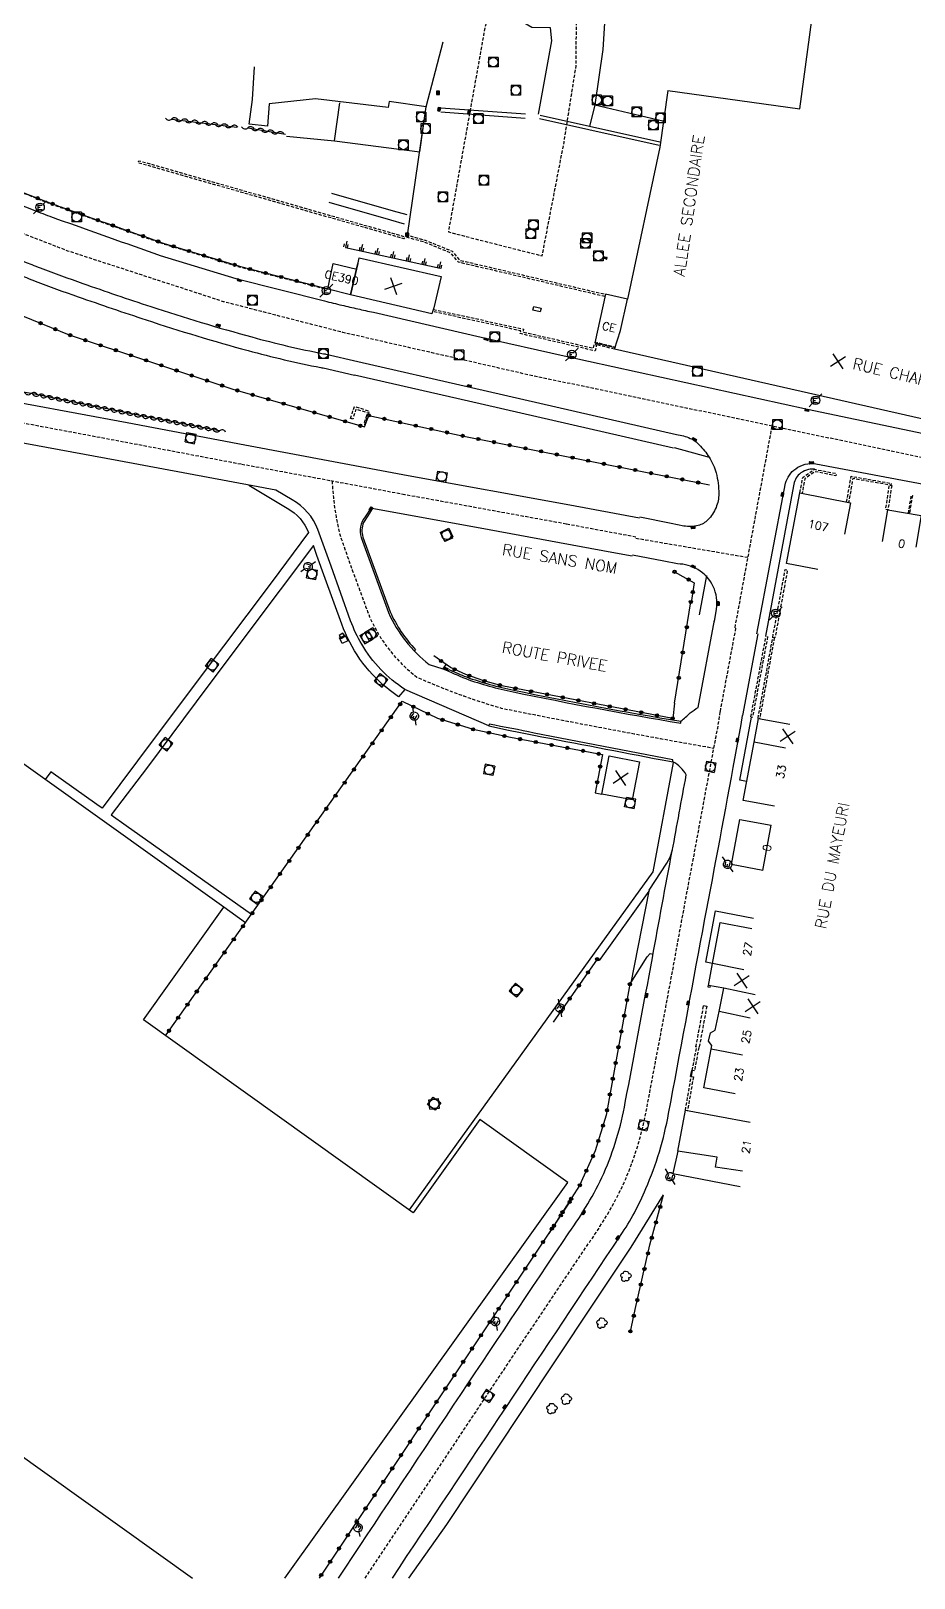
# Model space of a CAD drawing. Header units: millimetres. Extents: x 153000 to 154000, y 121000 to 121988.
# Drawn here: x 153622.3 to 153760.2, y 121000 to 121241.6 of the extents above; entities that cross this region are included whole.
import ezdxf
from ezdxf.enums import TextEntityAlignment as Align

# ---------------------------------------------------------------- set-up
doc = ezdxf.new("R2010")
doc.units = ezdxf.units.MM
doc.linetypes.add('DASHED', pattern=[0.75, 0.5, -0.25])
doc.layers.get('0').update_dxf_attribs({"linetype": 'CONTINUOUS'})
for name, color, linetype in [('W0001', 6, 'DASHED'), ('W0008', 7, 'CONTINUOUS'), ('W0017', 7, 'CONTINUOUS'), ('W0100', 7, 'CONTINUOUS'), ('W0112', 1, 'DASHED'), ('W0211', 2, 'CONTINUOUS'), ('W0300', 7, 'CONTINUOUS'), ('W0310', 3, 'CONTINUOUS'), ('W0322', 7, 'CONTINUOUS'), ('W0330', 7, 'CONTINUOUS'), ('W0334', 7, 'CONTINUOUS'), ('W0400', 7, 'CONTINUOUS'), ('W0420', 7, 'CONTINUOUS'), ('W0471', 7, 'CONTINUOUS'), ('W0700', 7, 'CONTINUOUS'), ('W0984', 7, 'CONTINUOUS'), ('W0989', 7, 'CONTINUOUS'), ('W0991', 7, 'CONTINUOUS'), ('W1102', 7, 'CONTINUOUS')]:
    doc.layers.add(name, color=color, linetype=linetype)
doc.styles.get("Standard").update_dxf_attribs({"font": 'romans.shx', "width": 0.85})

# ---------------------------------------------------------------- blocks, each defined once
blk = doc.blocks.new('t991o')
at = {"color": 0, "linetype": 'Continuous'}
for p, q in [((-1, 1), (1, -1)), ((-1, -1), (1, 1))]:
    blk.add_line(p, q, dxfattribs=at)
blk = doc.blocks.new('t322o')
at = {"color": 0, "linetype": 'Continuous'}
for radius in [0.25, 0.15]:
    blk.add_circle((0, 0), radius, dxfattribs=at)
blk = doc.blocks.new('t310o')
at = {"color": 0, "linetype": 'Continuous'}
for centre, start, end in [((-0.5, 0.38), 216.8699, 323.1304), ((0.5, -0.37), 36.8699, 143.1303)]:
    blk.add_arc(centre, 0.625, start, end, dxfattribs=at)
blk = doc.blocks.new('T420')
for p, q in [((0.75, 0.75), (-0.75, 0.75)), ((-0.75, 0.75), (-0.75, -0.75)), ((0.75, 0.75), (0.75, -0.75)), ((0.75, -0.75), (-0.75, -0.75))]:
    blk.add_line(p, q)
blk.add_ellipse((0, 0), major_axis=(-0.53, 0.53), ratio=1, start_param=3.926991, end_param=10.210176)
blk = doc.blocks.new('t112o')
at = {"color": 0, "linetype": 'Continuous'}
for p, q in [((-0.5, 0.5), (0.5, 0.5)), ((-0.5, -0.5), (-0.5, 0.5)), ((0.5, 0.5), (0.5, -0.5)), ((0.5, -0.5), (-0.5, -0.5))]:
    blk.add_line(p, q, dxfattribs=at)
blk = doc.blocks.new('T471')
for p, q in [((-0.333334, 0.333334), (-0.333334, -0.333334)), ((-0.333334, 0.333334), (0.333334, 0.333334)), ((-0.333334, 0), (0, 0)), ((0.500001, 0.500001), (1.000002, 1.000002)), ((-0.500001, -0.500001), (-1.000002, -1.000002)), ((-0.333334, -0.333334), (0.333334, -0.333334))]:
    blk.add_line(p, q)
blk.add_ellipse((0, 0), major_axis=(0.471405, 0.471405), ratio=1, start_param=5.4977871438, end_param=11.780972451)
blk = doc.blocks.new('T400')
for p, q in [((-0.15, 0.3), (0.15, 0.3)), ((-0.15, -0.25), (-0.15, 0.3)), ((-0.15, 0.15), (0.15, 0.15)), ((-0.15, 0), (0.15, 0)), ((0.15, 0.3), (0.15, -0.25)), ((-0.15, -0.15), (0.15, -0.15)), ((-0.15, -0.25), (-0.15, -0.3)), ((-0.15, -0.3), (0.15, -0.3)), ((0.15, -0.3), (0.15, -0.25))]:
    blk.add_line(p, q)
blk = doc.blocks.new('T300')
for p, q in [((-0.8, 0.51), (-0.86, 0.34)), ((-0.86, 0.34), (-0.86, 0.17)), ((-0.86, 0.17), (-0.74, 0.06)), ((-0.69, 0.63), (-0.8, 0.51)), ((-0.8, -0.06), (-0.74, 0.06)), ((-0.74, 0.06), (-0.69, 0.11)), ((-0.57, 0.69), (-0.69, 0.63)), ((-0.46, 0.69), (-0.57, 0.69)), ((-0.29, 0.63), (-0.46, 0.69)), ((-0.29, 0.63), (-0.17, 0.74)), ((-0.23, 0.57), (-0.29, 0.63)), ((-0.17, 0.74), (-0.06, 0.8)), ((-0.06, 0.8), (0.06, 0.8)), ((0.06, 0.8), (0.23, 0.74)), ((0.23, 0.74), (0.34, 0.63)), ((0.34, 0.63), (0.4, 0.51)), ((0.46, 0.46), (0.34, 0.46)), ((0.4, 0.51), (0.4, 0.46)), ((0.57, 0.4), (0.46, 0.46)), ((0.57, 0.4), (0.69, 0.29)), ((0.69, 0.29), (0.74, 0.17)), ((0.74, 0.06), (0.69, -0.17)), ((0.74, 0.17), (0.74, 0.06)), ((-0.8, -0.17), (-0.8, -0.06)), ((-0.8, -0.23), (-0.8, -0.17)), ((-0.74, -0.34), (-0.8, -0.23)), ((-0.69, -0.4), (-0.74, -0.34)), ((-0.51, -0.46), (-0.69, -0.4)), ((-0.4, -0.46), (-0.51, -0.46)), ((-0.4, -0.46), (-0.34, -0.46)), ((-0.34, -0.46), (-0.34, -0.4)), ((-0.34, -0.51), (-0.34, -0.46)), ((-0.29, -0.63), (-0.34, -0.51)), ((-0.17, -0.74), (-0.29, -0.63)), ((-0.06, -0.8), (-0.17, -0.74)), ((0.06, -0.8), (-0.06, -0.8)), ((0.17, -0.74), (0.06, -0.8)), ((0.23, -0.69), (0.17, -0.74)), ((0.29, -0.46), (0.23, -0.46)), ((0.29, -0.63), (0.23, -0.69)), ((0.46, -0.4), (0.29, -0.46)), ((0.34, -0.51), (0.29, -0.63)), ((0.34, -0.51), (0.34, -0.46)), ((0.57, -0.34), (0.46, -0.4)), ((0.63, -0.29), (0.57, -0.34)), ((0.69, -0.17), (0.63, -0.29))]:
    blk.add_line(p, q)
blk = doc.blocks.new('t330o')
at = {"color": 0, "linetype": 'Continuous'}
for p, q in [((0.25, -0.25), (-0.25, 0.25)), ((-0.25, -0.25), (0.25, 0.25)), ((-0.25, 0.25), (-0.25, -0.25)), ((0.25, 0.25), (-0.25, 0.25)), ((0.25, -0.25), (0.25, 0.25)), ((-0.25, -0.25), (0.25, -0.25)), ((-0.25, -0.25), (-0.25, -0.25))]:
    blk.add_line(p, q, dxfattribs=at)
blk = doc.blocks.new('t211o')
at = {"color": 0, "linetype": 'Continuous'}
for p, q in [((-0.29, 0.5), (-0.29, 0)), ((0, 1), (0, 0)), ((0.29, 0.5), (0.29, 0))]:
    blk.add_line(p, q, dxfattribs=at)

msp = doc.modelspace()

# ---------------------------------------------------------------- linework, layer by layer
at = {"layer": 'W0001', "flags": 128}
for points in [[(153812.9, 121164.01), (153763.7, 121174.53), (153700.06, 121187.91), (153670.99, 121194.55), (153652.34, 121199.36), (153628.05, 121207.27), (153607.13, 121215.36), (153587.25, 121225.28), (153567.5, 121236.37), (153548.93, 121249.08), (153495.98, 121286.98), (153456.96, 121314.41), (153450.35, 121319.76), (153445.21, 121325.64), (153440.72, 121332.85), (153392.46, 121415.94), (153342.32, 121501.73), (153334.81, 121513.8), (153328.32, 121524.57), (153320.88, 121532.78), (153312.24, 121539.92), (153299.86, 121547.35), (153289.5, 121551.76), (153278.56, 121554.93), (153245.38, 121560.12), (153199.29, 121566.83), (153173.86, 121570.64)], [(153731.25, 121476.65), (153729.26, 121458.95), (153727.72, 121446.73), (153721.21, 121400.41), (153714.16, 121348.46), (153709.52, 121312.9), (153708.09, 121297.71), (153707.54, 121289.01), (153702.47, 121257.76), (153698.5, 121252.15), (153694.53, 121246.86), (153693.2, 121242.28), (153687.47, 121210.25), (153702.12, 121206.51), (153705.54, 121224.23), (153707.41, 121236.12), (153707.52, 121245.69), (153705.54, 121249.77), (153702.36, 121257.62)], [(153732.26, 121148.44), (153738.05, 121179.92)], [(153716.76, 121162.42), (153734.28, 121159.43)]]:
    msp.add_lwpolyline(points, dxfattribs=at)
at = {"layer": 'W0001'}
msp.add_lwpolyline([(153716.76, 121162.59), (153705.88, 121164.62), (153680.66, 121169.21), (153668.97, 121171.39), (153655.1, 121173.96), (153636.75, 121177.43), (153620.99, 121180.39), (153594.51, 121185.39, -0.038446), (153576.48, 121189.96, -0.072737), (153560.97, 121199.09), (153552.32, 121205.31)], format="xyb", dxfattribs=at)
at = {"layer": 'W0001', "flags": 128}
for points in [[(153669.31, 121171.33, 0.044336), (153670.46, 121163.14, 0.00747), (153675.16, 121150.15, 0.127616), (153682.57, 121140.72, 0.034803), (153695.73, 121135.88, 0.005816), (153728.95, 121129.63)], [(153674.48, 121000, -0.000786), (153709.14, 121051.95, 0.048788), (153714.92, 121061.76, 0.059311), (153718.52, 121073.64, 0.000076), (153722.76, 121096.23, -0.003524), (153725.86, 121112.93, -0.00185), (153729.79, 121134.09), (153729.96, 121135.36)]]:
    msp.add_lwpolyline(points, format="xyb", dxfattribs=at)
at = {"layer": 'W0001'}
msp.add_lwpolyline([(153729.96, 121135.36), (153732.4, 121148.4)], dxfattribs=at)
at = {"layer": 'W0008', "flags": 128}
for points in [[(153707.61, 121260.11), (153708.49, 121255.8), (153710.29, 121254.54), (153711.92, 121243.7), (153711.59, 121238.77), (153710.36, 121230.11), (153709.54, 121226.74), (153701.8, 121228.43)], [(153701.57, 121228.66), (153703.64, 121240.11), (153703.41, 121242.15), (153700.53, 121242.16), (153698.29, 121243.5)], [(153669.7, 121224.5), (153683.01, 121222.76), (153684, 121229.81), (153686.67, 121239.95)], [(153681.08, 121209.76), (153684, 121229.81), (153678.25, 121230.65), (153678.07, 121229.7), (153666.73, 121231.04), (153659.47, 121230.26), (153659.24, 121226.76), (153656.35, 121227.06), (153656.86, 121230.92), (153657.17, 121236.02)], [(153686.28, 121228.99), (153699.45, 121228.02)], [(153686.32, 121229.64), (153699.5, 121228.68)], [(153720.4, 121223.73), (153709.42, 121226.21), (153701.69, 121227.91)], [(153720.52, 121224.26), (153709.54, 121226.74)], [(153726.51, 121135.99), (153729.07, 121149.59)], [(153735.79, 121147.46), (153733.41, 121134.73)]]:
    msp.add_lwpolyline(points, dxfattribs=at)
for points in [[(153564, 121243.54, 0.000241), (153572.83, 121238.09, 0.003957), (153573.37, 121237.76, 0.003463), (153578.21, 121234.92, 0.003607), (153582.9, 121232.26, 0.008147), (153588.69, 121229.15, 0.005609), (153597.23, 121224.87, 0.005823), (153605.99, 121220.73, 0.007032), (153613.32, 121217.49, 0.004088), (153618.03, 121215.53, 0.003586), (153623.42, 121213.38, 0.007198), (153626.28, 121212.32, 0.001279), (153642.45, 121206.59), (153654.29, 121203), (153668.14, 121199.47, 0.001828), (153669.49, 121199.14, 0.001828), (153670.84, 121198.81, 0.003332), (153673.31, 121198.24, 0.003332), (153675.78, 121197.7), (153692.61, 121193.83), (153705.57, 121190.9), (153743.57, 121182.55), (153776.57, 121175.67)], [(153608.66, 121210.72, 0.000466), (153622.39, 121205.15, 0.004901), (153623.7, 121204.64, 0.007041), (153630.36, 121202.21, 0.004449), (153640.97, 121198.6, 0.013023), (153656.76, 121193.85, 0.01868), (153667.96, 121191.23, 0.01176), (153668.23, 121191.19, -0.021234), (153668.39, 121191.16), (153673.31, 121190.01), (153691.11, 121185.95), (153723.11, 121178.63, -0.073543), (153725.26, 121178.01, -0.096045), (153726.67, 121177.02, -0.023414), (153727.49, 121176.07, -0.024119), (153728.19, 121175.09, -0.078362), (153729.29, 121172.61, -0.064795), (153729.71, 121169.36, -0.098968), (153729.28, 121167.21, -0.093621), (153728.01, 121165.28, -0.139463), (153726.49, 121164.39, -0.108194), (153724.25, 121164.32), (153722.28, 121164.71), (153717.38, 121165.68)], [(153670.32, 121000, -0.000816), (153706.3, 121053.94, 0.048927), (153711.75, 121063.19, 0.059204), (153715.11, 121074.27, 0.000076), (153719.35, 121096.86, -0.003517), (153722.45, 121113.57, -0.001037), (153724.63, 121125.44, 0.146908), (153722.53, 121127.5), (153722.56, 121127.8, 0.000303), (153700.89, 121131.98, 0.007834), (153693.85, 121133.35), (153693.85, 121133.35), (153693.79, 121133.09), (153680.67, 121138.78, -0.11309), (153673.94, 121145.85, -0.046283), (153672.21, 121149.5), (153669.14, 121158.03), (153667.09, 121163.78, 0.174251), (153663.07, 121168.42), (153660.54, 121169.93), (153656.91, 121170.59), (153636.02, 121174.51), (153619.33, 121177.59)], [(153735.68, 121147.5), (153740.14, 121171, -0.082122), (153740.75, 121172.27, -0.082122), (153741.73, 121173.27, -0.096174), (153743.21, 121173.96, -0.096174), (153744.85, 121174.05), (153774.45, 121168.47), (153792.68, 121165.07), (153812.51, 121160.95)], [(153716.18, 121159.59), (153713.03, 121160.16), (153693.84, 121163.71), (153675.82, 121166.99), (153675.34, 121167.09), (153674.45, 121165.77, 0.247119), (153673.84, 121162.51), (153678.11, 121150.79, 0.119181), (153684.47, 121142.67), (153686.6, 121142.03, 0.006279), (153690.19, 121140.48, 0.03736), (153697.62, 121138.41, 0.009495), (153723.76, 121133.53), (153723.79, 121133.82, 0.025637), (153725.23, 121135.12, -0.042024), (153726.51, 121135.99)], [(153729.02, 121149.39), (153729.36, 121151.34, 0.149292), (153728.85, 121154.88, 0.149292), (153726.44, 121157.52, 0.067964), (153724.92, 121158.17, 0.067964), (153723.28, 121158.39), (153721.12, 121158.81), (153716.21, 121159.78)]]:
    msp.add_lwpolyline(points, format="xyb", dxfattribs=at)
at = {"layer": 'W0008'}
for points in [[(153717.35, 121165.55), (153706.43, 121167.59), (153681.21, 121172.18), (153669.53, 121174.36), (153655.66, 121176.93), (153637.31, 121180.41), (153621.55, 121183.36), (153595.04, 121188.37, -0.090595), (153580.59, 121193.56, -0.037153), (153566.94, 121203.58), (153561.09, 121208.2), (153556.7, 121211.41)], [(153678.73, 121000, -0.000164), (153714.37, 121053.52, 0.050926), (153718.31, 121060.82, 0.056986), (153721.88, 121072.57, 0.000195), (153727.2, 121101.1, 0.002171), (153731.97, 121126.62), (153731.97, 121126.62), (153733.22, 121133.32), (153733.41, 121134.73)]]:
    msp.add_lwpolyline(points, format="xyb", dxfattribs=at)
at = {"layer": 'W0017', "flags": 128}
for points in [[(153662.18, 121225.2), (153669.7, 121224.5), (153670.51, 121230.4)], [(153710.36, 121230.11), (153720.97, 121227.62)], [(153672.83, 121187.91), (153690.63, 121183.85), (153722.63, 121176.54)], [(153722.72, 121176.56), (153728.19, 121175.09)], [(153727.82, 121156.57), (153726.64, 121150.47)]]:
    msp.add_lwpolyline(points, dxfattribs=at)
for points in [[(153587.74, 121218.12, 0.007889), (153600.19, 121212.03, 0.01324), (153607.83, 121208.68, 0.000466), (153621.57, 121203.12, 0.004901), (153622.92, 121202.58, 0.007041), (153629.63, 121200.13, 0.004449), (153640.28, 121196.51, 0.013023), (153656.18, 121191.72, 0.01868), (153667.54, 121189.08, 0.011294), (153667.9, 121189.01), (153672.81, 121187.87)], [(153744.64, 121173.18, 0.10941), (153743.4, 121173.06, 0.10941), (153742.31, 121172.43, 0.090034), (153741.7, 121171.6, 0.090034), (153741.41, 121170.6), (153737.01, 121147.09)]]:
    msp.add_lwpolyline(points, format="xyb", dxfattribs=at)
at = {"layer": 'W0100', "flags": 128}
for points in [[(153721.78, 121232.34), (153742.37, 121229.48), (153744.86, 121248.09), (153750.61, 121247.31), (153757.44, 121297.23), (153728.01, 121301.28), (153744.59, 121421.64)], [(153721.74, 121232.32), (153720.53, 121223.5), (153715.44, 121199.75)], [(153668.62, 121201.37), (153669.49, 121205.31), (153673.16, 121204.43), (153673.56, 121206.19), (153686.33, 121203.29), (153685.22, 121198.42), (153684.91, 121197.47), (153672.19, 121200.45), (153673.35, 121205.31), (153672.19, 121200.45), (153668.51, 121201.34)], [(153786.39, 121180.49), (153785.28, 121175.62), (153713.44, 121191.92), (153714.36, 121194.87), (153715.44, 121199.75), (153712.02, 121200.51), (153710.34, 121192.91), (153713.53, 121192.2)], [(153745.18, 121157.53), (153740.27, 121158.47), (153742.38, 121169.52), (153750.31, 121167.93), (153749.33, 121163.03)], [(153755.3, 121161.9), (153756.14, 121166.83), (153761.34, 121165.94), (153760.5, 121161.01)]]:
    msp.add_lwpolyline(points, dxfattribs=at)
msp.add_lwpolyline([(153701.95, 121198.37), (153701.83, 121197.78), (153700.69, 121198.01), (153700.8, 121198.6)], close=True, dxfattribs=at)
at = {"layer": 'W0100'}
for points in [[(153547.68, 121153.11), (153547.68, 121153.12), (153518.6, 121112.44), (153525.65, 121107.41), (153524.96, 121106.45), (153526.48, 121105.36), (153527.16, 121106.32), (153544.63, 121093.84), (153535.04, 121080.43), (153647.49, 121000)], [(153661.94, 121000), (153706.14, 121061.79), (153692.41, 121071.62), (153681.99, 121057.05), (153639.84, 121087.19), (153652.42, 121104.78), (153613.96, 121132.24), (153607.39, 121123.05), (153616.13, 121116.8), (153610.15, 121108.44), (153594.49, 121119.63), (153547.68, 121153.12)], [(153738.42, 121120.54), (153733.51, 121121.47), (153735.23, 121130.54), (153735.24, 121130.54), (153735.92, 121134.26), (153740.83, 121133.36)], [(153736.6, 121110.52), (153731.68, 121111.44), (153733, 121118.5), (153737.92, 121117.59)], [(153736.6, 121110.52), (153737.92, 121117.59)], [(153732.27, 121075.65), (153727.36, 121076.59), (153728.51, 121082.59), (153728.63, 121083.18), (153728.13, 121083.88), (153728.4, 121085.16), (153729.14, 121085.6), (153729.75, 121088.48), (153730.49, 121092.11), (153728.11, 121092.57), (153728.75, 121096.01), (153729.95, 121102.4), (153734.86, 121101.48)], [(153733.43, 121063.55), (153729.21, 121064.2), (153729.45, 121065.74), (153723.32, 121066.69), (153724.5, 121073.07), (153734.62, 121071.2)]]:
    msp.add_lwpolyline(points, dxfattribs=at)
msp.add_lwpolyline([(153712.57, 121128.42), (153717.32, 121127.5), (153716.17, 121121.53), (153711.42, 121122.45)], close=True, dxfattribs=at)
at = {"layer": 'W0112', "flags": 128}
msp.add_lwpolyline([(153550.46, 121255.21, 0.008294), (153559.3, 121248.86, 0.013175), (153564.98, 121245.14, 0.000241), (153573.81, 121239.69, 0.003957), (153574.33, 121239.37, 0.003463), (153579.15, 121236.55, 0.003607), (153583.81, 121233.9, 0.008147), (153589.55, 121230.82, 0.005609), (153598.06, 121226.56, 0.005823), (153606.77, 121222.44, 0.007032), (153614.05, 121219.22, 0.004088), (153618.73, 121217.27, 0.003586), (153624.11, 121215.13, 0.007198), (153626.91, 121214.09, 0.001276), (153643.04, 121208.38), (153654.8, 121204.81), (153668.6, 121201.29)], format="xyb", dxfattribs=at)
for points in [[(153711.94, 121200.16), (153689.04, 121205.52), (153687.85, 121206.96), (153683.76, 121208.63), (153681.09, 121209.39), (153680.5, 121209.19), (153639.03, 121221.04), (153639.13, 121221.38), (153680.49, 121209.56), (153681.08, 121209.76), (153683.87, 121208.96), (153688.07, 121207.25), (153689.24, 121205.84), (153712.02, 121200.51)], [(153685.14, 121198.16), (153699.23, 121195.07), (153699.11, 121194.63), (153710.15, 121192.09), (153710.28, 121192.68), (153710.63, 121192.61), (153710.41, 121191.66), (153698.67, 121194.37), (153698.79, 121194.8), (153685.02, 121197.82)], [(153742.38, 121169.52), (153742.85, 121171.92), (153744.64, 121173.18), (153748.05, 121172.53), (153747.99, 121172.18), (153744.73, 121172.81), (153743.17, 121171.71), (153742.73, 121169.46)], [(153749.69, 121168.06), (153750.39, 121172.09), (153756.66, 121170.99), (153756.6, 121170.69), (153750.65, 121171.72), (153750, 121167.99)], [(153759.33, 121166.28), (153759.81, 121169.11), (153759.96, 121169.07), (153759.48, 121166.26)], [(153734.73, 121134.49), (153734.98, 121134.45), (153735, 121134.53)], [(153735.92, 121134.26), (153735.85, 121134.27), (153735.85, 121134.29)], [(153736.1, 121134.25), (153736.1, 121134.23)]]:
    msp.add_lwpolyline(points, dxfattribs=at)
for points in [[(153713.44, 121191.92), (153710.53, 121192.67), (153710.62, 121193.01), (153713.53, 121192.27)], [(153672.19, 121181.11), (153672.8, 121183.01), (153675.09, 121182.27), (153674.98, 121181.93), (153673.03, 121182.56), (153672.53, 121181)], [(153674.7, 121181.63), (153674.56, 121181.2), (153674.25, 121180.25), (153674.42, 121180.19), (153674.73, 121181.14), (153674.87, 121181.58)], [(153756.72, 121170.66), (153756.14, 121166.83), (153755.79, 121166.88), (153756.37, 121170.72)], [(153738.14, 121146.93), (153740.09, 121157.52), (153740.44, 121157.46), (153738.49, 121146.86)]]:
    msp.add_lwpolyline(points, close=True, dxfattribs=at)
at = {"layer": 'W0112'}
for points in [[(153734.73, 121134.49), (153737.09, 121147.08)], [(153737.34, 121147.04), (153735, 121134.53)], [(153735.85, 121134.29), (153738.15, 121146.92)], [(153738.39, 121146.88), (153736.1, 121134.25)], [(153728.13, 121092.67), (153728.08, 121092.68), (153728.02, 121092.34), (153728.37, 121092.28), (153728.41, 121092.51)], [(153724.5, 121073.07), (153725.41, 121078.33), (153725.74, 121078.28), (153724.84, 121073.01)]]:
    msp.add_lwpolyline(points, dxfattribs=at)
msp.add_lwpolyline([(153725.58, 121079.28), (153726.26, 121082.94), (153726.15, 121082.96), (153727.35, 121089.43), (153727.84, 121089.34), (153726.65, 121082.87), (153726.59, 121082.88), (153725.91, 121079.22)], close=True, dxfattribs=at)
at = {"layer": 'W0211', "flags": 128}
msp.add_lwpolyline([(153671.38, 121207.84), (153686.18, 121204.58)], dxfattribs=at)
at = {"layer": 'W0310', "flags": 128}
for points in [[(153644.28, 121227.89), (153654.42, 121226.61)], [(153656.16, 121226.51), (153662.01, 121225.53)]]:
    msp.add_lwpolyline(points, dxfattribs=at)
at = {"layer": 'W0310'}
msp.add_lwpolyline([(153651.7, 121179.18), (153639.26, 121181.56), (153622.55, 121184.95), (153595.03, 121189.8), (153581.58, 121194.63), (153575.67, 121199.22)], dxfattribs=at)
at = {"layer": 'W0322', "flags": 128}
msp.add_lwpolyline([(153550.51, 121255.27, 0.008294), (153559.35, 121248.93, 0.013175), (153565.02, 121245.21, 0.000241), (153573.85, 121239.75, 0.003957), (153574.37, 121239.44, 0.003463), (153579.19, 121236.62, 0.003607), (153583.85, 121233.97, 0.008147), (153589.59, 121230.89, 0.005609), (153598.09, 121226.63, 0.005823), (153606.8, 121222.51, 0.007032), (153614.08, 121219.29, 0.004088), (153618.76, 121217.34, 0.003586), (153624.13, 121215.21, 0.007198), (153626.94, 121214.16, 0.001276), (153643.06, 121208.45), (153654.82, 121204.89), (153668.62, 121201.37)], format="xyb", dxfattribs=at)
for points in [[(153580.54, 121209.95), (153582.74, 121214.44), (153595.7, 121208.09), (153609.14, 121201.95), (153628.23, 121194.18), (153653.79, 121185.71), (153674.37, 121179.79), (153675.04, 121181.6), (153689.61, 121178.42), (153728.24, 121170.76)], [(153722.81, 121157.17), (153725.88, 121155.47), (153725.42, 121152.36)], [(153722.82, 121136.66), (153725.35, 121152.47)]]:
    msp.add_lwpolyline(points, dxfattribs=at)
at = {"layer": 'W0322'}
for points in [[(153722.82, 121136.66), (153722.52, 121134.27), (153695.8, 121139.38), (153693, 121140.15), (153690.19, 121141.15), (153687.78, 121142.23), (153685.18, 121144.04)], [(153643.37, 121084.84), (153661.11, 121109.87), (153680.28, 121136.96), (153685.75, 121134.29), (153691.36, 121132.57), (153697.16, 121131.33), (153711.53, 121128.64), (153710.41, 121122.66), (153711.42, 121122.45)], [(153710.73, 121096.65), (153703.83, 121086.8)], [(153715.83, 121092.75), (153712.12, 121072.32), (153710.42, 121066.71), (153707.98, 121061.3), (153703.17, 121053.8)], [(153715.9, 121038.53), (153716.66, 121041.96), (153718.96, 121052.05), (153721.07, 121059.85)], [(153706.42, 121058.73), (153686.67, 121029.09), (153667.3, 121000)]]:
    msp.add_lwpolyline(points, dxfattribs=at)
at = {"layer": 'W0334'}
for points in [[(153656.28, 121170.71), (153662.3, 121167.1, -0.172852), (153665.64, 121163.29), (153659.77, 121155.44), (153648.57, 121140.5), (153638.9, 121127.64), (153633.4, 121120.26), (153632.55, 121120.83), (153625.38, 121125.91), (153624.51, 121124.71)], [(153675.19, 121166.87), (153675.43, 121166.73), (153674.88, 121165.9), (153674.24, 121164.86, 0.178433), (153674.11, 121162.6), (153678.38, 121150.9, 0.08285), (153682.36, 121144.99), (153682.15, 121144.79)], [(153680.67, 121138.78), (153679.67, 121137.64), (153678.23, 121138.71), (153677.85, 121139.02, -0.132954), (153670.81, 121149), (153668.24, 121156.14), (153666.95, 121159.72), (153666.41, 121161.29), (153661.18, 121154.37), (153649.88, 121139.29), (153640.46, 121126.64), (153634.81, 121119.21), (153637.16, 121117.54), (153656.74, 121103.71)], [(153687.45, 121141.65), (153687.55, 121141.93), (153688.02, 121141.7), (153688.99, 121141.28, 0.002263), (153690.29, 121140.74, 0.037332), (153697.68, 121138.68, 0.009389), (153723.79, 121133.82)], [(153693.79, 121133.09), (153696.87, 121132.45), (153698.74, 121132.08, -0.002328), (153700.82, 121131.65, -0.00028), (153720.86, 121127.79), (153722.01, 121127.6), (153722.53, 121127.5)]]:
    msp.add_lwpolyline(points, format="xyb", dxfattribs=at)
for points in [[(153687.48, 121163.75), (153688.13, 121162.44), (153686.93, 121161.92), (153686.27, 121163.23)], [(153671.29, 121147.09), (153670.97, 121147.58), (153670.39, 121147.22), (153670.71, 121146.73)], [(153697.97, 121092.88), (153696.99, 121091.74), (153698.13, 121090.78), (153699.1, 121091.93)], [(153725.58, 121079.28), (153725.41, 121078.33), (153725.31, 121078.36), (153725.5, 121079.3)], [(153684.23, 121073.95), (153685.11, 121075.13), (153686.3, 121074.25), (153685.41, 121073.07)]]:
    msp.add_lwpolyline(points, close=True, dxfattribs=at)
for points in [[(153687.09, 121142.71), (153686.6, 121142.03)], [(153734.06, 121124.4), (153732.98, 121124.61), (153734.82, 121134.48)], [(153722.57, 121127.36), (153719.39, 121110.33), (153712.81, 121101.12), (153681.35, 121057.51)], [(153718.86, 121107.46), (153721.58, 121111.66), (153722.1, 121112.61), (153722.48, 121113.74)], [(153718.86, 121107.46), (153718.81, 121107.31), (153711.03, 121096.44), (153710.73, 121096.65)], [(153718.81, 121107.31), (153716, 121092.99), (153718.52, 121097.05), (153719, 121097.57), (153719.45, 121097.46)], [(153655.77, 121102.33), (153652.42, 121104.78)], [(153728.75, 121096.01), (153727.71, 121096.2), (153729.19, 121104.19), (153735.16, 121103.07)], [(153723.32, 121066.69), (153722.51, 121063.18), (153733.06, 121061.14)], [(153681.31, 121000), (153687.25, 121008.39), (153698.96, 121026.04), (153709.97, 121042.64), (153716.01, 121051.67), (153721.07, 121059.85)]]:
    msp.add_lwpolyline(points, dxfattribs=at)
at = {"layer": 'W0700', "flags": 128}
for points in [[(153680.62, 121211.47), (153678.49, 121212.08), (153668.87, 121214.83)], [(153681.03, 121212.9), (153678.9, 121213.51), (153669.28, 121216.26)]]:
    msp.add_lwpolyline(points, dxfattribs=at)
at = {"layer": 'W1102'}
for p, q in [((153740.14, 121129.61), (153735.23, 121130.54)), ((153733.65, 121095.02), (153728.75, 121096.01)), ((153735.39, 121091.11), (153730.49, 121092.11)), ((153734.64, 121087.45), (153729.75, 121088.48)), ((153733.42, 121081.65), (153728.51, 121082.59))]:
    msp.add_line(p, q, dxfattribs=at)

# ---------------------------------------------------------------- block references
at = {"layer": 'W0112', "rotation": 115.381700031322}
msp.add_blockref('t112o', (153671.11, 121146.63), dxfattribs=at)
at = {"layer": 'W0211', "rotation": 347.6054995244716}
for p in [(153671.38, 121207.84), (153673.82, 121207.3), (153676.26, 121206.76), (153678.71, 121206.23), (153681.15, 121205.69), (153683.59, 121205.15), (153686.03, 121204.62)]:
    msp.add_blockref('t211o', p, dxfattribs=at)
at = {"layer": 'W0300', "rotation": 90}
for p in [(153715.22, 121047.21), (153711.47, 121039.91), (153705.93, 121028.01), (153703.67, 121026.55)]:
    msp.add_blockref('T300', p, dxfattribs=at)
at = {"layer": 'W0310'}
for p, rotation in [((153644.28, 121227.89), 352.8099954581646), ((153645.83, 121227.7), 352.8099954581646), ((153647.38, 121227.5), 352.8099954581646), ((153648.94, 121227.31), 352.8099954581646), ((153650.49, 121227.11), 352.8099954581646), ((153652.04, 121226.91), 352.8099954581646), ((153653.6, 121226.72), 352.8099954581646), ((153656.16, 121226.51), 350.5361348294081), ((153657.71, 121226.25), 350.5361348294081), ((153659.25, 121225.99), 350.5361348294081), ((153660.8, 121225.73), 350.5361348294081), ((153622.27, 121185), 170.012011949866), ((153623.5, 121184.76), 168.518878441075), ((153624.72, 121184.51), 168.518878441075), ((153625.95, 121184.26), 168.518878441075), ((153627.17, 121184.01), 168.518878441075), ((153628.4, 121183.76), 168.518878441075), ((153629.62, 121183.51), 168.518878441075), ((153630.85, 121183.26), 168.518878441075), ((153632.07, 121183.02), 168.518878441075), ((153633.3, 121182.77), 168.518878441075), ((153634.52, 121182.52), 168.518878441075), ((153635.75, 121182.27), 168.518878441075), ((153636.97, 121182.02), 168.518878441075), ((153638.2, 121181.77), 168.518878441075), ((153639.42, 121181.53), 169.169240581408), ((153640.65, 121181.29), 169.169240581408), ((153641.88, 121181.06), 169.169240581408), ((153643.1, 121180.82), 169.169240581408), ((153644.33, 121180.59), 169.169240581408), ((153645.56, 121180.35), 169.169240581408), ((153646.79, 121180.12), 169.169240581408), ((153648.02, 121179.88), 169.169240581408), ((153649.24, 121179.65), 169.169240581408), ((153650.47, 121179.41), 169.169240581408), ((153651.7, 121179.18), 169.169240581408)]:
    msp.add_blockref('t310o', p, dxfattribs=dict(at, rotation=rotation))
at = {"layer": 'W0322'}
for p, rotation in [((153623.32, 121215.52), 338.5887225601164), ((153625.65, 121214.63), 339.6091614302516), ((153628.01, 121213.78), 340.3819551258173), ((153630.36, 121212.94), 340.4246810640548), ((153632.72, 121212.1), 340.4674070022924), ((153635.07, 121211.27), 340.5101329405299), ((153637.43, 121210.44), 340.5528588787675), ((153639.79, 121209.6), 340.595584817005), ((153642.15, 121208.77), 340.6383107552426), ((153644.53, 121208.01), 343.1239867022596), ((153646.92, 121207.28), 343.1239867022596), ((153649.31, 121206.56), 343.1239867022596), ((153651.7, 121205.83), 343.1239867022596), ((153654.09, 121205.11), 343.1239867022596), ((153656.51, 121204.46), 345.703730211309), ((153658.93, 121203.84), 345.703730211309), ((153661.35, 121203.22), 345.703730211309), ((153663.78, 121202.6), 345.703730211309), ((153666.2, 121201.99), 345.703730211309), ((153623.77, 121196), 337.8529791771938), ((153626.08, 121195.06), 337.8529791771938), ((153628.4, 121194.13), 341.6521746112819), ((153630.77, 121193.34), 341.6521746112819), ((153633.15, 121192.55), 341.6521746112819), ((153635.52, 121191.77), 341.6521746112819), ((153637.89, 121190.98), 341.6521746112819), ((153640.26, 121190.19), 341.6521746112819), ((153642.64, 121189.41), 341.6521746112819), ((153645.01, 121188.62), 341.6521746112819), ((153647.38, 121187.83), 341.6521746112819), ((153649.76, 121187.04), 341.6521746112819), ((153652.13, 121186.26), 341.6521746112819), ((153654.51, 121185.5), 343.9652962942303), ((153656.91, 121184.81), 343.9652962942303), ((153659.32, 121184.12), 343.9652962942303), ((153661.72, 121183.43), 343.9652962942303), ((153664.12, 121182.74), 343.9652962942303), ((153666.53, 121182.05), 343.9652962942303), ((153668.93, 121181.36), 343.9652962942303), ((153671.33, 121180.67), 343.9652962942303), ((153675.04, 121181.6), 347.7231054629784), ((153677.48, 121181.06), 347.7231054629784), ((153679.92, 121180.53), 347.7231054629784), ((153673.73, 121179.98), 343.9652962942303), ((153682.37, 121180), 347.7231054629784), ((153684.81, 121179.47), 347.7231054629784), ((153687.25, 121178.94), 347.7231054629784), ((153689.7, 121178.41), 348.7820412473139), ((153692.15, 121177.92), 348.7820412473139), ((153694.6, 121177.43), 348.7820412473139), ((153697.05, 121176.95), 348.7820412473139), ((153699.5, 121176.46), 348.7820412473139), ((153701.96, 121175.98), 348.7820412473139), ((153704.41, 121175.49), 348.7820412473139), ((153706.86, 121175), 348.7820412473139), ((153709.31, 121174.52), 348.7820412473139), ((153711.77, 121174.03), 348.7820412473139), ((153714.22, 121173.54), 348.7820412473139), ((153716.67, 121173.06), 348.7820412473139), ((153719.12, 121172.57), 348.7820412473139), ((153721.58, 121172.08), 348.7820412473139), ((153724.03, 121171.6), 348.7820412473139), ((153726.48, 121171.11), 348.7820412473139), ((153722.81, 121157.17), 331.0383607869318), ((153725, 121155.96), 331.0383607869318), ((153725.66, 121154), 261.4705045207068), ((153725.35, 121152.46), 80.91377699531009), ((153724.72, 121148.51), 80.91377699531009), ((153724.09, 121144.56), 80.91377699531009), ((153686.33, 121143.24), 145.276166759395), ((153688.45, 121141.93), 155.726372898532), ((153690.75, 121140.95), 160.402920580163), ((153693.11, 121140.12), 164.590131260684), ((153695.52, 121139.46), 164.590131260684), ((153723.46, 121140.61), 80.91377699531009), ((153697.97, 121138.96), 169.186884893343), ((153700.42, 121138.49), 169.186884893343), ((153702.88, 121138.03), 169.186884893343), ((153705.34, 121137.56), 169.186884893343), ((153707.79, 121137.09), 169.186884893343), ((153678.5, 121134.45), 54.71559703528343), ((153679.95, 121136.49), 54.71559703528343), ((153682.01, 121136.11), 334.041386703617), ((153684.26, 121135.02), 334.041386703617), ((153710.25, 121136.62), 169.186884893343), ((153712.7, 121136.15), 169.186884893343), ((153715.16, 121135.68), 169.186884893343), ((153717.61, 121135.21), 169.186884893343), ((153720.07, 121134.74), 169.186884893343), ((153722.52, 121134.27), 169.186884893343), ((153677.06, 121132.41), 54.71559703528343), ((153686.55, 121134.04), 342.878461308894), ((153688.94, 121133.31), 342.878461308894), ((153691.33, 121132.57), 342.878461308894), ((153693.78, 121132.05), 347.9680412569932), ((153675.62, 121130.37), 54.71559703528343), ((153696.22, 121131.53), 347.9680412569932), ((153698.68, 121131.04), 349.3939058264355), ((153701.13, 121130.58), 349.3939058264355), ((153703.59, 121130.12), 349.3939058264355), ((153706.05, 121129.66), 349.3939058264355), ((153674.17, 121128.32), 54.71559703528343), ((153708.5, 121129.2), 349.3939058264355), ((153710.96, 121128.74), 349.3939058264355), ((153672.73, 121126.28), 54.71559703528343), ((153711.18, 121126.75), 259.3939058264996), ((153669.84, 121122.2), 54.71559703528343), ((153671.28, 121124.24), 54.71559703528343), ((153710.72, 121124.29), 259.3939058264996), ((153668.4, 121120.16), 54.71559703528343), ((153666.95, 121118.12), 54.71559703528343), ((153665.51, 121116.08), 54.71559703528343), ((153664.06, 121114.04), 54.71559703528343), ((153662.62, 121112), 54.71559703528343), ((153659.73, 121107.92), 54.67730537444125), ((153661.17, 121109.96), 54.71559703528343), ((153658.28, 121105.88), 54.67730537444125), ((153656.84, 121103.84), 54.67730537444125), ((153655.39, 121101.8), 54.67730537444125), ((153653.95, 121099.76), 54.67730537444125), ((153651.06, 121095.68), 54.67730537444125), ((153652.5, 121097.72), 54.67730537444125), ((153710.73, 121096.65), 235.010983759427), ((153649.61, 121093.64), 54.67730537444125), ((153709.29, 121094.61), 235.010983759427), ((153648.17, 121091.6), 54.67730537444125), ((153707.86, 121092.56), 235.010983759427), ((153715.83, 121092.75), 259.718056007452), ((153646.72, 121089.56), 54.67730537444125), ((153704.99, 121088.46), 235.010983759427), ((153706.43, 121090.51), 235.010983759427), ((153715.38, 121090.29), 259.718056007452), ((153645.27, 121087.52), 54.67730537444125), ((153714.94, 121087.83), 259.718056007452), ((153643.83, 121085.48), 54.67730537444125), ((153714.49, 121085.37), 259.718056007452), ((153714.04, 121082.91), 259.718056007452), ((153713.6, 121080.45), 259.718056007452), ((153713.15, 121077.99), 259.718056007452), ((153712.71, 121075.53), 259.718056007452), ((153712.26, 121073.07), 259.718056007452), ((153711.62, 121070.65), 253.116482846139), ((153710.89, 121068.26), 253.116482846139), ((153710.06, 121065.91), 245.716879148668), ((153709.03, 121063.63), 245.716879148668), ((153708.01, 121061.35), 245.716879148668), ((153705.31, 121057.14), 237.340129088059), ((153706.42, 121058.73), 236.315554028837), ((153706.66, 121059.24), 237.340129088059), ((153720.57, 121057.97), 74.8527647819243), ((153703.65, 121054.57), 236.315554028837), ((153703.97, 121055.03), 237.340129088059), ((153705.04, 121056.65), 236.315554028837), ((153719.91, 121055.56), 74.8527647819243), ((153702.26, 121052.49), 236.315554028837), ((153719.26, 121053.15), 74.8527647819243), ((153700.88, 121050.4), 236.315554028837), ((153718.66, 121050.72), 77.1453356877971), ((153699.49, 121048.32), 236.315554028837), ((153718.1, 121048.28), 77.1453356877971), ((153698.1, 121046.24), 236.315554028837), ((153717.55, 121045.85), 77.1453356877971), ((153696.72, 121044.16), 236.315554028837), ((153716.99, 121043.41), 77.1453356877971), ((153693.94, 121040), 236.315554028837), ((153695.33, 121042.08), 236.315554028837), ((153716.44, 121040.97), 77.447322734029), ((153692.56, 121037.92), 236.315554028837), ((153715.9, 121038.53), 77.447322734029), ((153691.17, 121035.84), 236.315554028837), ((153689.78, 121033.76), 236.315554028837), ((153688.4, 121031.68), 236.315554028837), ((153687.01, 121029.6), 236.315554028837), ((153684.24, 121025.44), 236.346973439276), ((153685.62, 121027.52), 236.346973439276), ((153682.85, 121023.36), 236.346973439276), ((153681.47, 121021.28), 236.346973439276), ((153680.08, 121019.2), 236.346973439276), ((153678.7, 121017.12), 236.346973439276), ((153677.31, 121015.04), 236.346973439276), ((153675.93, 121012.95), 236.346973439276), ((153673.16, 121008.79), 236.346973439276), ((153674.54, 121010.87), 236.346973439276), ((153671.77, 121006.71), 236.346973439276), ((153670.39, 121004.63), 236.346973439276), ((153669, 121002.55), 236.346973439276), ((153667.61, 121000.47), 236.346973439276)]:
    msp.add_blockref('t322o', p, dxfattribs=dict(at, rotation=rotation))
at = {"layer": 'W0330'}
for p in [(153685.85, 121231.98), (153681.03, 121209.83)]:
    msp.add_blockref('t330o', p, dxfattribs=at)
at = {"layer": 'W0400'}
for p, rotation in [((153686.03, 121229.43), 347.1241300399435), ((153690.72, 121229.01), 164.5702393377628), ((153711.96, 121206.21), 72.95671342013058), ((153654.8, 121202.7), 250.636886854104), ((153651.54, 121195.66), 74.85621134359238), ((153693.39, 121193.49), 74.16862914013835), ((153690.76, 121186.19), 76.32486916277881), ((153743.48, 121182.42), 257.4875909413836), ((153725.88, 121177.85), 238.2824686875859), ((153744.17, 121174.22), 278.8309608704678), ((153739.65, 121169.25), 170.1902615070679), ((153675.37, 121166.97), 326.460537626072), ((153725.68, 121164.07), 272.5519974155538), ((153725.75, 121157.97), 63.57444306740103), ((153729.63, 121152.19), 182.2986830018069), ((153687.08, 121142.02), 246.822597447045), ((153732.62, 121130.87), 169.5112613316516), ((153718.41, 121091.02), 349.375947708617), ((153724.92, 121089.79), 169.4525566360065), ((153708.58, 121057.08), 146.4159838332189), ((153713.94, 121053.1), 146.4159838332189), ((153690.67, 121030.27), 146.4159838332189), ((153696.29, 121026.7), 146.3694105270349)]:
    msp.add_blockref('T400', p, dxfattribs=dict(at, rotation=rotation))
at = {"layer": 'W0420'}
for p in [(153694.48, 121236.77), (153698.01, 121232.38), (153710.66, 121230.88), (153712.36, 121230.71), (153683.22, 121228.22), (153692.17, 121227.94), (153716.88, 121228.98), (153720.61, 121228.06), (153683.9, 121226.37), (153719.49, 121226.93), (153680.45, 121223.85), (153693.01, 121218.31), (153686.61, 121215.7), (153629.4, 121212.58), (153700.75, 121211.36), (153700.34, 121209.96), (153709.11, 121209.3), (153708.88, 121208.45), (153710.89, 121206.51), (153656.86, 121199.56), (153694.71, 121193.83), (153667.96, 121191.23), (153689.13, 121191.01), (153726.37, 121188.48), (153738.85, 121180.14)]:
    msp.add_blockref('T420', p, dxfattribs=at)
for p, rotation in [((153647.22, 121178.05), 169.169240581408), ((153686.45, 121172.04), 169.694054047839), ((153687.19, 121162.96), 116.460193988446), ((153666.18, 121156.82), 170.012011949866), ((153674.69, 121146.94), 119.943822415361), ((153675.39, 121147.42), 119.943822415361), ((153650.59, 121142.56), 233.155401912358), ((153676.96, 121140.22), 143.243052478356), ((153643.36, 121130.22), 233.155401912358), ((153728.4, 121126.72), 79.51126133165161), ((153693.83, 121126.23), 349.393905826483), ((153715.88, 121121.05), 259.119918260031), ((153657.45, 121106.26), 324.771690543689), ((153698.06, 121091.84), 49.57779156504778), ((153685.25, 121074.06), 186.509472596911), ((153717.95, 121070.74), 76.2124619085061), ((153693.62, 121028.47), 56.36941052703491)]:
    msp.add_blockref('T420', p, dxfattribs=dict(at, rotation=rotation))
at = {"layer": 'W0471'}
for p in [(153623.69, 121214.1), (153668.41, 121201.08), (153706.77, 121191.11), (153744.81, 121183.95), (153738.64, 121150.68)]:
    msp.add_blockref('T471', p, dxfattribs=at)
for p, rotation in [((153665.56, 121157.96), 170.012011949866), ((153682.15, 121134.62), 54.71559703528339), ((153731.09, 121111.48), 79.38045308995159), ((153704.9, 121089.03), 234.402545829897), ((153722.12, 121062.68), 74.8527647819243), ((153694.83, 121040.07), 56.4159838332189), ((153673.35, 121007.88), 236.315554028837)]:
    msp.add_blockref('T471', p, dxfattribs=dict(at, rotation=rotation))
at = {"layer": 'W0991'}
for p, rotation in [((153678.9, 121201.79), 334.44909), ((153748.33, 121190.04), 348.3166783843315), ((153740.49, 121131.49), 349.4919515003984), ((153714.37, 121124.97), 349.0374258122753), ((153733.3, 121093.31), 348.5341172716419), ((153735.01, 121089.28), 348.5319413113978)]:
    msp.add_blockref('t991o', p, dxfattribs=dict(at, rotation=rotation))

# ---------------------------------------------------------------- texts
at = {"layer": 'W0984'}
for s, p in [('CE390', (153670.79, 121203.1)), ('CE', (153712.58, 121195.4))]:
    msp.add_text(s, height=1.25, rotation=347.236, dxfattribs=at).set_placement(p, align=Align.MIDDLE)
at = {"layer": 'W0989'}
for s, rotation, p in [('ALLEE SECONDAIRE', 81.8697, (153725.06, 121214.35)), ('RUE CHAPELLE BEAUSSART', 346.6746, (153766.13, 121186.09)), ('RUE SANS NOM', 350.5258, (153704.88, 121159.2)), ('ROUTE PRIVEE', 349.5796, (153704.07, 121143.93)), ('RUE DU MAYEURI', 79.4534, (153747.43, 121111.29))]:
    msp.add_text(s, height=1.75, rotation=rotation, dxfattribs=at).set_placement(p, align=Align.MIDDLE)
at = {"layer": 'W0991'}
for s, rotation, p in [('107', 347.8488, (153745.27, 121164.39)), ('0', 347.8488, (153758.29, 121161.55)), ('33', 79.2784, (153739.44, 121125.94)), ('0', 79.4152, (153737.26, 121114.05)), ('27', 79.3757, (153734.26, 121098.25)), ('25', 78.1022, (153734.03, 121084.55)), ('23', 79.1521, (153732.85, 121078.65)), ('21', 81.1635, (153734.03, 121067.38))]:
    msp.add_text(s, height=1.25, rotation=rotation, dxfattribs=at).set_placement(p, align=Align.MIDDLE)

doc.saveas('drawing.dxf')
